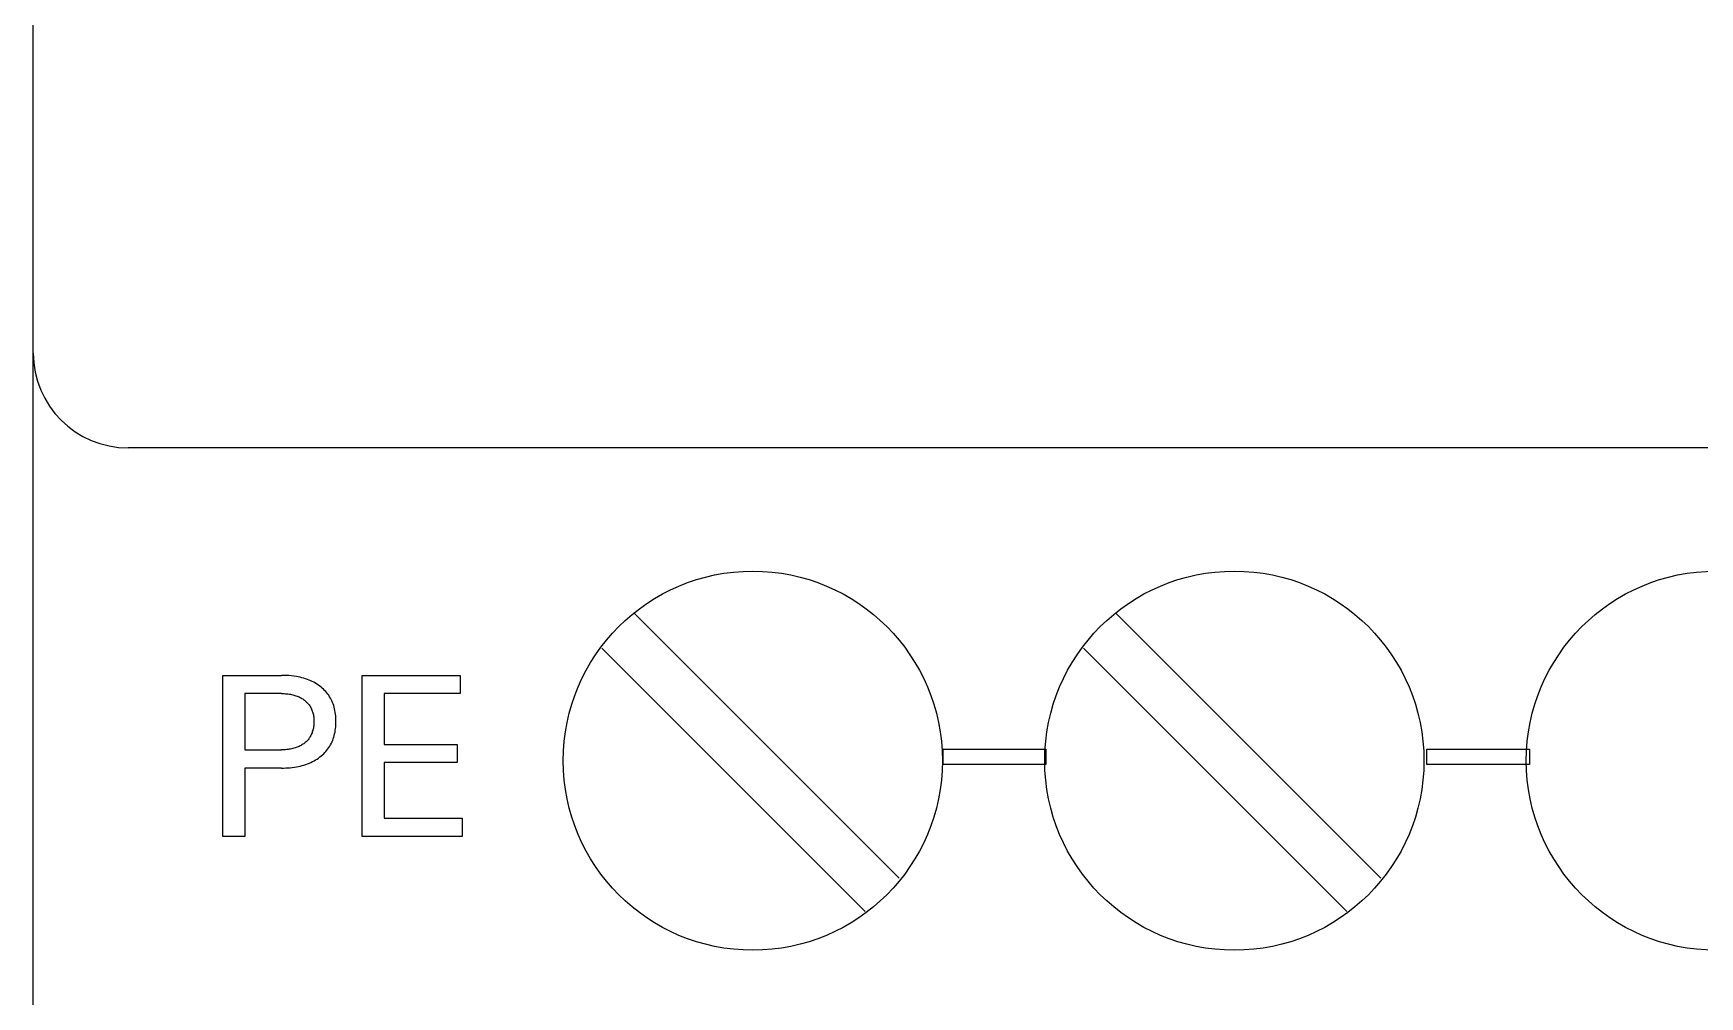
# Model space of a CAD drawing. Extents: x 0 to 420, y 0 to 297.
# Drawn here: x 140.21 to 157.79, y 178.54 to 188.7 of the extents above; entities that cross this region are included whole.
import ezdxf

# ---------------------------------------------------------------- set-up
doc = ezdxf.new("R2010")
doc.units = 0
doc.header["$LTSCALE"] = 23.1
doc.layers.add('10000_FRONT', color=7, linetype='CONTINUOUS')

msp = doc.modelspace()

# ---------------------------------------------------------------- linework, layer by layer
at = {"layer": '10000_FRONT', "color": 7, "linetype": 'CONTINUOUS'}
for p, q in [((140.206, 162.826), (140.206, 250.826)), ((174.706, 184.326), (141.206, 184.326)), ((149.34, 179.786), (146.548, 182.578)), ((154.42, 179.786), (151.628, 182.578)), ((146.205, 182.214), (148.983, 179.436)), ((151.285, 182.214), (154.063, 179.436)), ((142.206, 180.226), (142.206, 181.926)), ((142.206, 181.926), (142.824, 181.926)), ((142.85, 181.926), (142.824, 181.926)), ((142.877, 181.925), (142.85, 181.926)), ((142.903, 181.923), (142.877, 181.925)), ((142.929, 181.921), (142.903, 181.923)), ((142.955, 181.918), (142.929, 181.921)), ((142.981, 181.914), (142.955, 181.918)), ((143.001, 181.91), (142.981, 181.914)), ((143.02, 181.906), (143.001, 181.91)), ((143.04, 181.901), (143.02, 181.906)), ((143.059, 181.896), (143.04, 181.901)), ((143.078, 181.89), (143.059, 181.896)), ((143.097, 181.883), (143.078, 181.89)), ((143.115, 181.876), (143.097, 181.883)), ((143.132, 181.869), (143.115, 181.876)), ((143.149, 181.861), (143.132, 181.869)), ((143.165, 181.853), (143.149, 181.861)), ((143.182, 181.844), (143.165, 181.853)), ((143.197, 181.834), (143.182, 181.844)), ((143.213, 181.824), (143.197, 181.834)), ((143.228, 181.813), (143.213, 181.824)), ((143.241, 181.803), (143.228, 181.813)), ((143.254, 181.792), (143.241, 181.803)), ((143.267, 181.78), (143.254, 181.792)), ((143.279, 181.768), (143.267, 181.78)), ((143.291, 181.756), (143.279, 181.768)), ((143.674, 180.226), (143.674, 181.926)), ((143.674, 181.926), (144.71, 181.926)), ((144.71, 181.926), (144.71, 181.734)), ((142.439, 181.734), (142.439, 181.141)), ((142.824, 181.734), (142.439, 181.734)), ((142.824, 181.734), (142.838, 181.733)), ((142.838, 181.733), (142.851, 181.733)), ((142.851, 181.733), (142.865, 181.732)), ((142.865, 181.732), (142.879, 181.731)), ((142.879, 181.731), (142.892, 181.73)), ((142.892, 181.73), (142.906, 181.728)), ((142.906, 181.728), (142.919, 181.726)), ((142.919, 181.726), (142.931, 181.724)), ((142.931, 181.724), (142.943, 181.721)), ((142.943, 181.721), (142.954, 181.718)), ((142.954, 181.718), (142.966, 181.715)), ((142.966, 181.715), (142.977, 181.711)), ((142.977, 181.711), (142.989, 181.707)), ((142.989, 181.707), (143, 181.703)), ((143, 181.703), (143.01, 181.699)), ((143.01, 181.699), (143.02, 181.694)), ((143.02, 181.694), (143.029, 181.689)), ((143.029, 181.689), (143.039, 181.683)), ((143.039, 181.683), (143.048, 181.678)), ((143.048, 181.678), (143.057, 181.671)), ((143.057, 181.671), (143.066, 181.665)), ((143.066, 181.665), (143.074, 181.659)), ((143.074, 181.659), (143.082, 181.652)), ((143.082, 181.652), (143.089, 181.645)), ((143.089, 181.645), (143.097, 181.638)), ((143.097, 181.638), (143.103, 181.63)), ((143.103, 181.63), (143.11, 181.622)), ((143.11, 181.622), (143.116, 181.614)), ((143.116, 181.614), (143.122, 181.606)), ((143.122, 181.606), (143.127, 181.597)), ((143.127, 181.597), (143.132, 181.588)), ((143.302, 181.743), (143.291, 181.756)), ((143.313, 181.729), (143.302, 181.743)), ((143.323, 181.716), (143.313, 181.729)), ((143.332, 181.701), (143.323, 181.716)), ((143.341, 181.687), (143.332, 181.701)), ((143.349, 181.672), (143.341, 181.687)), ((143.356, 181.656), (143.349, 181.672)), ((143.363, 181.64), (143.356, 181.656)), ((143.369, 181.625), (143.363, 181.64)), ((143.375, 181.608), (143.369, 181.625)), ((143.38, 181.592), (143.375, 181.608)), ((143.385, 181.574), (143.38, 181.592)), ((143.906, 181.734), (143.906, 181.197)), ((144.71, 181.734), (143.906, 181.734)), ((143.132, 181.588), (143.137, 181.579)), ((143.137, 181.579), (143.142, 181.569)), ((143.142, 181.569), (143.145, 181.56)), ((143.145, 181.56), (143.149, 181.55)), ((143.149, 181.55), (143.152, 181.54)), ((143.152, 181.54), (143.155, 181.531)), ((143.155, 181.531), (143.158, 181.519)), ((143.158, 181.519), (143.16, 181.508)), ((143.16, 181.508), (143.162, 181.497)), ((143.162, 181.497), (143.164, 181.485)), ((143.164, 181.485), (143.165, 181.474)), ((143.165, 181.474), (143.166, 181.463)), ((143.166, 181.416), (143.165, 181.405)), ((143.166, 181.463), (143.166, 181.451)), ((143.166, 181.451), (143.166, 181.44)), ((143.166, 181.44), (143.166, 181.428)), ((143.166, 181.428), (143.166, 181.416)), ((143.388, 181.555), (143.385, 181.574)), ((143.392, 181.536), (143.388, 181.555)), ((143.394, 181.518), (143.392, 181.536)), ((143.396, 181.499), (143.394, 181.518)), ((143.398, 181.48), (143.396, 181.499)), ((143.399, 181.461), (143.398, 181.48)), ((143.398, 181.404), (143.399, 181.423)), ((143.399, 181.442), (143.399, 181.461)), ((143.399, 181.423), (143.399, 181.442)), ((143.104, 181.247), (143.097, 181.24)), ((143.111, 181.255), (143.104, 181.247)), ((143.117, 181.264), (143.111, 181.255)), ((143.122, 181.272), (143.117, 181.264)), ((143.128, 181.281), (143.122, 181.272)), ((143.133, 181.29), (143.128, 181.281)), ((143.138, 181.299), (143.133, 181.29)), ((143.142, 181.309), (143.138, 181.299)), ((143.146, 181.318), (143.142, 181.309)), ((143.149, 181.328), (143.146, 181.318)), ((143.152, 181.338), (143.149, 181.328)), ((143.155, 181.348), (143.152, 181.338)), ((143.158, 181.359), (143.155, 181.348)), ((143.16, 181.37), (143.158, 181.359)), ((143.162, 181.382), (143.16, 181.37)), ((143.164, 181.393), (143.162, 181.382)), ((143.165, 181.405), (143.164, 181.393)), ((143.357, 181.225), (143.364, 181.241)), ((143.364, 181.241), (143.37, 181.257)), ((143.37, 181.257), (143.375, 181.273)), ((143.375, 181.273), (143.38, 181.29)), ((143.38, 181.29), (143.385, 181.308)), ((143.385, 181.308), (143.389, 181.327)), ((143.389, 181.327), (143.392, 181.346)), ((143.392, 181.346), (143.395, 181.365)), ((143.395, 181.365), (143.396, 181.384)), ((143.396, 181.384), (143.398, 181.404)), ((142.439, 181.141), (142.824, 181.141)), ((142.838, 181.141), (142.824, 181.141)), ((142.852, 181.141), (142.838, 181.141)), ((142.865, 181.142), (142.852, 181.141)), ((142.879, 181.143), (142.865, 181.142)), ((142.893, 181.145), (142.879, 181.143)), ((142.906, 181.146), (142.893, 181.145)), ((142.92, 181.149), (142.906, 181.146)), ((142.932, 181.151), (142.92, 181.149)), ((142.943, 181.154), (142.932, 181.151)), ((142.955, 181.157), (142.943, 181.154)), ((142.967, 181.16), (142.955, 181.157)), ((142.978, 181.164), (142.967, 181.16)), ((142.99, 181.168), (142.978, 181.164)), ((143.001, 181.172), (142.99, 181.168)), ((143.011, 181.177), (143.001, 181.172)), ((143.021, 181.182), (143.011, 181.177)), ((143.031, 181.187), (143.021, 181.182)), ((143.04, 181.193), (143.031, 181.187)), ((143.05, 181.199), (143.04, 181.193)), ((143.059, 181.205), (143.05, 181.199)), ((143.067, 181.212), (143.059, 181.205)), ((143.075, 181.218), (143.067, 181.212)), ((143.083, 181.225), (143.075, 181.218)), ((143.09, 181.232), (143.083, 181.225)), ((143.097, 181.24), (143.09, 181.232)), ((143.215, 181.054), (143.23, 181.065)), ((143.23, 181.065), (143.244, 181.076)), ((143.244, 181.076), (143.256, 181.087)), ((143.256, 181.087), (143.269, 181.099)), ((143.269, 181.099), (143.281, 181.111)), ((143.281, 181.111), (143.293, 181.123)), ((143.293, 181.123), (143.304, 181.137)), ((143.304, 181.137), (143.314, 181.15)), ((143.314, 181.15), (143.324, 181.164)), ((143.324, 181.164), (143.333, 181.179)), ((143.333, 181.179), (143.342, 181.194)), ((143.342, 181.194), (143.35, 181.209)), ((143.35, 181.209), (143.357, 181.225)), ((143.906, 181.197), (144.678, 181.197)), ((144.678, 181.197), (144.678, 181.005)), ((149.806, 180.985), (149.806, 181.146)), ((149.806, 181.146), (150.889, 181.146)), ((150.889, 181.146), (150.889, 180.985)), ((154.906, 180.985), (154.906, 181.146)), ((154.906, 181.146), (155.989, 181.146)), ((155.989, 181.146), (155.989, 180.985)), ((142.439, 180.948), (142.439, 180.226)), ((142.824, 180.948), (142.439, 180.948)), ((142.824, 180.948), (142.847, 180.948)), ((142.847, 180.948), (142.87, 180.949)), ((142.87, 180.949), (142.892, 180.95)), ((142.892, 180.95), (142.915, 180.952)), ((142.915, 180.952), (142.938, 180.954)), ((142.938, 180.954), (142.96, 180.957)), ((142.96, 180.957), (142.983, 180.961)), ((142.983, 180.961), (143.003, 180.965)), ((143.003, 180.965), (143.022, 180.969)), ((143.022, 180.969), (143.042, 180.974)), ((143.042, 180.974), (143.061, 180.98)), ((143.061, 180.98), (143.08, 180.986)), ((143.08, 180.986), (143.099, 180.993)), ((143.099, 180.993), (143.118, 181)), ((143.118, 181), (143.135, 181.007)), ((143.135, 181.007), (143.152, 181.016)), ((143.152, 181.016), (143.168, 181.024)), ((143.168, 181.024), (143.184, 181.034)), ((143.184, 181.034), (143.2, 181.043)), ((143.2, 181.043), (143.215, 181.054)), ((143.906, 181.005), (143.906, 180.419)), ((144.678, 181.005), (143.906, 181.005)), ((150.889, 180.985), (149.806, 180.985)), ((155.989, 180.985), (154.906, 180.985)), ((143.906, 180.419), (144.731, 180.419)), ((144.731, 180.419), (144.731, 180.226)), ((142.439, 180.226), (142.206, 180.226)), ((144.731, 180.226), (143.674, 180.226))]:
    msp.add_line(p, q, dxfattribs=at)
for centre in [(147.796, 181.026), (152.876, 181.026), (157.956, 181.026)]:
    msp.add_circle(centre, 2, dxfattribs=at)
msp.add_arc((141.206, 185.326), 1, 180, 270, dxfattribs=at)

doc.saveas('drawing.dxf')
